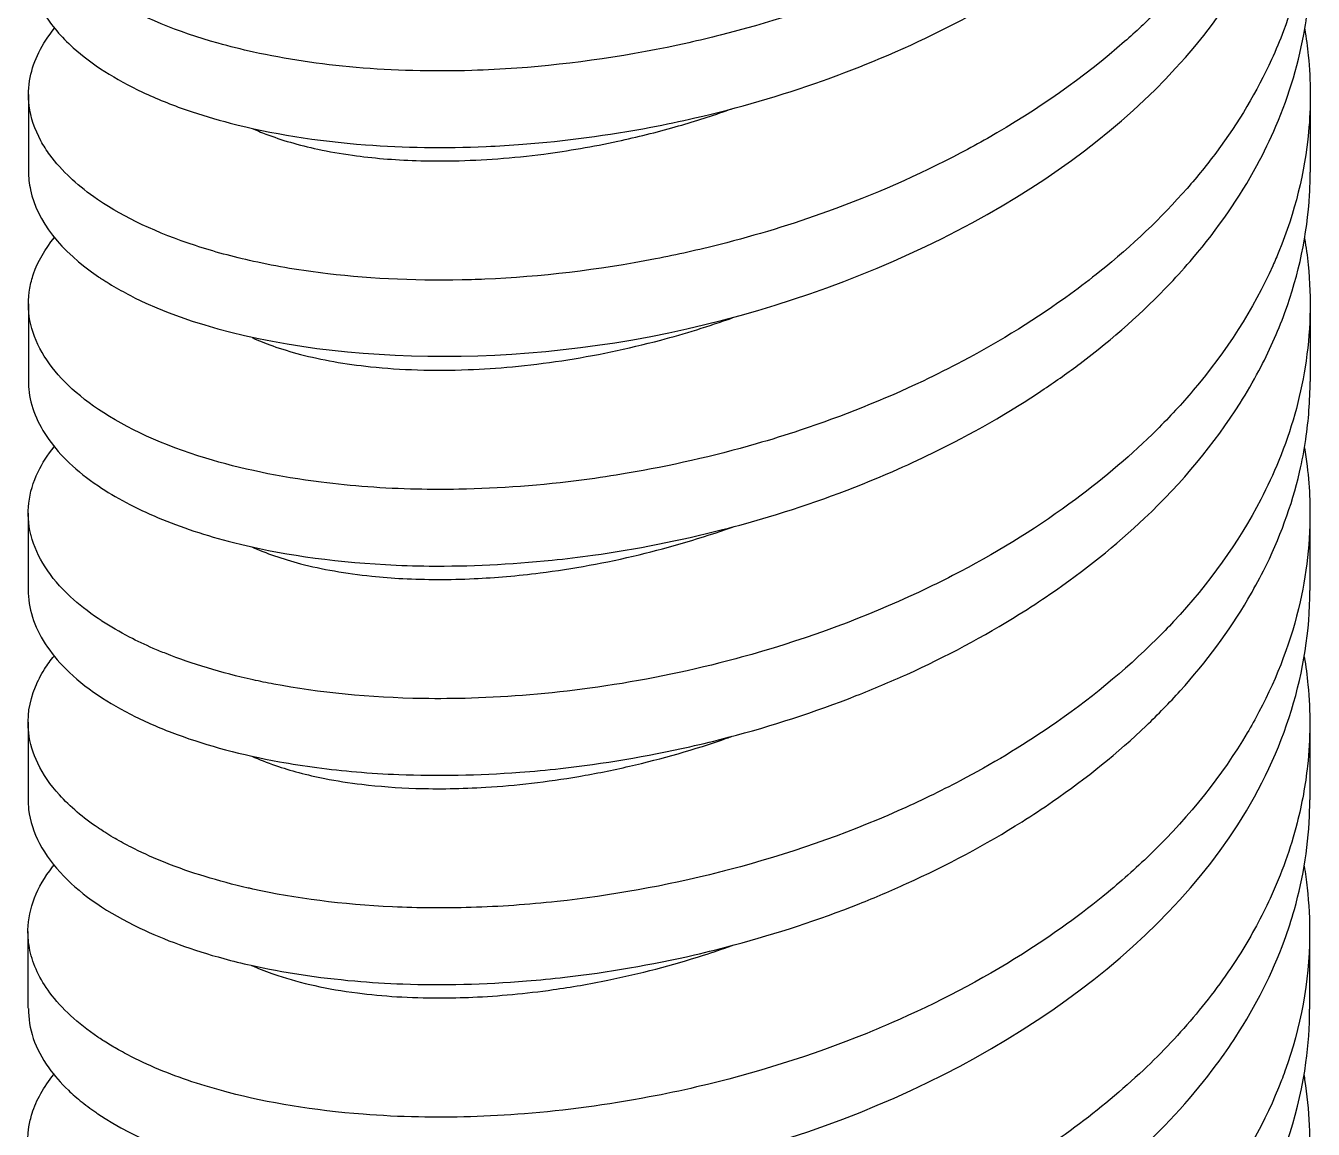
# Model space of a CAD drawing. Header units: millimetres. Extents: x 129 to 6329, y 33 to 3553.
# Drawn here: x 3519.36 to 3539.45, y 2632.39 to 2649.6 of the extents above; entities that cross this region are included whole.
import ezdxf

# ---------------------------------------------------------------- set-up
doc = ezdxf.new("R2010")
doc.units = ezdxf.units.MM
doc.layers.add('vistasIsometricas', color=255, linetype='Continuous')

msp = doc.modelspace()

# ---------------------------------------------------------------- linework, layer by layer
at = {"layer": 'vistasIsometricas', "extrusion": (1e-16, 0.816497, 0.57735)}
for p, q in [((3521.908, 2649.474), (3521.908, 2649.474)), ((3519.408, 2648.531), (3519.407, 2647.336)), ((3539.408, 2648.517), (3539.407, 2647.322)), ((3519.405, 2645.267), (3519.405, 2644.072)), ((3539.405, 2645.252), (3539.405, 2644.057)), ((3519.403, 2642.002), (3519.402, 2640.807)), ((3539.403, 2641.988), (3539.402, 2640.793)), ((3521.901, 2639.68), (3521.901, 2639.68)), ((3519.401, 2638.738), (3519.4, 2637.543)), ((3539.401, 2638.723), (3539.4, 2637.528)), ((3521.899, 2636.416), (3521.899, 2636.416)), ((3519.398, 2635.473), (3519.397, 2634.278)), ((3539.398, 2635.458), (3539.397, 2634.263)), ((3521.897, 2633.151), (3521.897, 2633.151))]:
    msp.add_line(p, q, dxfattribs=at)
at = {"layer": 'vistasIsometricas'}
for points, knots in [([(3539.329, 2659.345), (3539.351, 2659.214), (3539.369, 2659.082), (3539.382, 2658.95), (3539.383, 2658.944), (3539.383, 2658.939), (3539.384, 2658.933), (3539.454, 2658.232), (3539.404, 2657.526), (3539.236, 2656.833), (3539.158, 2656.511), (3539.054, 2656.192), (3538.926, 2655.878), (3538.776, 2655.51), (3538.592, 2655.148), (3538.376, 2654.795), (3538.011, 2654.198), (3537.554, 2653.628), (3537.02, 2653.095), (3536.969, 2653.045), (3536.917, 2652.994), (3536.865, 2652.944), (3536.264, 2652.369), (3535.571, 2651.841), (3534.813, 2651.373), (3534.535, 2651.202), (3534.249, 2651.039), (3533.956, 2650.884), (3533.446, 2650.616), (3532.915, 2650.372), (3532.368, 2650.156), (3531.664, 2649.877), (3530.935, 2649.644), (3530.2, 2649.457), (3530.037, 2649.416), (3529.873, 2649.377), (3529.709, 2649.34), (3528.808, 2649.138), (3527.903, 2649.006), (3527.028, 2648.943), (3526.791, 2648.926), (3526.557, 2648.914), (3526.325, 2648.907), (3525.7, 2648.888), (3525.094, 2648.905), (3524.521, 2648.954), (3523.952, 2649.003), (3523.415, 2649.085), (3522.919, 2649.194), (3522.73, 2649.236), (3522.546, 2649.282), (3522.368, 2649.331), (3521.729, 2649.511), (3521.175, 2649.741), (3520.728, 2650.006), (3520.649, 2650.053), (3520.574, 2650.1), (3520.502, 2650.149)], [0.3123322, 0.3123322, 0.3123322, 0.3123322, 0.31251815, 0.31251815, 0.31251815, 0.31252594, 0.31252594, 0.31252594, 0.31351303, 0.31351303, 0.31351303, 0.31397103, 0.31397103, 0.31397103, 0.31450792, 0.31450792, 0.31450792, 0.31541612, 0.31541612, 0.31541612, 0.31550279, 0.31550279, 0.31550279, 0.31649766, 0.31649766, 0.31649766, 0.31686121, 0.31686121, 0.31686121, 0.31749256, 0.31749256, 0.31749256, 0.31830629, 0.31830629, 0.31830629, 0.31848742, 0.31848742, 0.31848742, 0.31948229, 0.31948229, 0.31948229, 0.31975138, 0.31975138, 0.31975138, 0.32047718, 0.32047718, 0.32047718, 0.32119647, 0.32119647, 0.32119647, 0.32147205, 0.32147205, 0.32147205, 0.32246692, 0.32246692, 0.32246692, 0.32264156, 0.32264156, 0.32264156, 0.32264156]), ([(3519.409, 2650.601), (3519.409, 2650.463), (3519.43, 2650.324), (3519.512, 2650.055), (3519.572, 2649.924), (3519.763, 2649.612), (3519.915, 2649.433), (3520.248, 2649.133), (3520.414, 2649.008), (3520.778, 2648.776), (3520.974, 2648.669), (3521.402, 2648.468), (3521.634, 2648.374), (3522.095, 2648.214), (3522.32, 2648.147), (3523.191, 2647.921), (3523.9, 2647.806), (3525.266, 2647.702), (3525.896, 2647.692), (3526.738, 2647.729), (3526.93, 2647.741), (3527.778, 2647.806), (3528.447, 2647.895), (3529.348, 2648.066), (3529.577, 2648.114), (3530.478, 2648.322), (3531.146, 2648.515), (3532.022, 2648.827), (3532.243, 2648.911), (3533.102, 2649.257), (3533.721, 2649.551), (3534.507, 2649.993), (3534.702, 2650.109), (3535.456, 2650.582), (3535.98, 2650.966), (3536.621, 2651.521), (3536.778, 2651.665), (3537.374, 2652.244), (3537.765, 2652.701), (3538.212, 2653.34), (3538.318, 2653.505), (3538.71, 2654.16), (3538.941, 2654.665), (3539.163, 2655.358), (3539.212, 2655.536), (3539.36, 2656.179), (3539.414, 2656.647), (3539.414, 2657.116)], [1.378572, 1.378572, 1.378572, 1.378572, 1.43653, 1.43653, 1.492405, 1.492405, 1.572236, 1.572236, 1.633185, 1.633185, 1.691297, 1.691297, 1.749619, 1.749619, 1.799788, 1.799788, 1.934562, 1.934562, 2.039892, 2.039892, 2.070584, 2.070584, 2.174691, 2.174691, 2.210137, 2.210137, 2.314223, 2.314223, 2.349761, 2.349761, 2.453875, 2.453875, 2.489293, 2.489293, 2.59337, 2.59337, 2.628946, 2.628946, 2.733072, 2.733072, 2.768441, 2.768441, 2.872502, 2.872502, 2.908143, 2.908143, 3.000672, 3.000672, 3.000672, 3.000672]), ([(3539.326, 2656.08), (3539.349, 2655.943), (3539.368, 2655.806), (3539.381, 2655.668), (3539.394, 2655.54), (3539.403, 2655.411), (3539.408, 2655.282), (3539.435, 2654.574), (3539.339, 2653.865), (3539.124, 2653.172), (3539.066, 2652.984), (3538.999, 2652.798), (3538.923, 2652.613), (3538.72, 2652.116), (3538.456, 2651.629), (3538.134, 2651.161), (3537.815, 2650.698), (3537.44, 2650.252), (3537.017, 2649.831), (3536.855, 2649.669), (3536.686, 2649.511), (3536.51, 2649.357), (3535.876, 2648.8), (3535.154, 2648.294), (3534.371, 2647.848), (3534.234, 2647.77), (3534.094, 2647.694), (3533.953, 2647.62), (3533.291, 2647.271), (3532.592, 2646.964), (3531.872, 2646.705), (3531.323, 2646.507), (3530.762, 2646.336), (3530.198, 2646.193), (3529.864, 2646.108), (3529.528, 2646.033), (3529.193, 2645.968), (3528.292, 2645.792), (3527.394, 2645.687), (3526.53, 2645.65), (3526.461, 2645.647), (3526.392, 2645.645), (3526.322, 2645.643), (3525.534, 2645.619), (3524.778, 2645.652), (3524.077, 2645.735), (3523.67, 2645.783), (3523.283, 2645.849), (3522.917, 2645.929), (3522.597, 2646), (3522.294, 2646.082), (3522.011, 2646.175), (3521.413, 2646.37), (3520.904, 2646.612), (3520.5, 2646.884)], [0.31811247, 0.31811247, 0.31811247, 0.31811247, 0.31830631, 0.31830631, 0.31830631, 0.31848738, 0.31848738, 0.31848738, 0.31948226, 0.31948226, 0.31948226, 0.3197514, 0.3197514, 0.3197514, 0.32047715, 0.32047715, 0.32047715, 0.32119649, 0.32119649, 0.32119649, 0.32147204, 0.32147204, 0.32147204, 0.32246691, 0.32246691, 0.32246691, 0.32264157, 0.32264157, 0.32264157, 0.3234618, 0.3234618, 0.3234618, 0.32408666, 0.32408666, 0.32408666, 0.32445669, 0.32445669, 0.32445669, 0.32545157, 0.32545157, 0.32545157, 0.32553175, 0.32553175, 0.32553175, 0.32644645, 0.32644645, 0.32644645, 0.32697684, 0.32697684, 0.32697684, 0.32744135, 0.32744135, 0.32744135, 0.32842193, 0.32842193, 0.32842193, 0.32842193]), ([(3520.499, 2645.689), (3520.502, 2645.687), (3520.51, 2645.682), (3520.515, 2645.678), (3520.521, 2645.675), (3520.526, 2645.671), (3520.532, 2645.668), (3520.543, 2645.66), (3520.554, 2645.653), (3520.565, 2645.646), (3520.587, 2645.631), (3520.61, 2645.617), (3520.633, 2645.603), (3520.678, 2645.574), (3520.725, 2645.546), (3520.773, 2645.518), (3520.869, 2645.463), (3520.97, 2645.409), (3521.074, 2645.357), (3522.797, 2644.504), (3525.684, 2644.204), (3528.557, 2644.66), (3531.568, 2645.138), (3534.502, 2646.42), (3536.463, 2648.122), (3538.414, 2649.814), (3539.399, 2651.885), (3539.41, 2653.851)], [0.669462344, 0.669462344, 0.669462344, 0.669462344, 0.669469802, 0.669469802, 0.669469802, 0.66947726, 0.66947726, 0.66947726, 0.669492175, 0.669492175, 0.669492175, 0.669522007, 0.669522007, 0.669522007, 0.669581669, 0.669581669, 0.669581669, 0.669700994, 0.669700994, 0.669700994, 0.671664729, 0.671664729, 0.671664729, 0.673722158, 0.673722158, 0.673722158, 0.675767853, 0.675767853, 0.675767853, 0.675767853]), ([(3539.324, 2652.816), (3539.386, 2652.449), (3539.414, 2652.079), (3539.407, 2651.506), (3539.395, 2651.303), (3539.313, 2650.568), (3539.185, 2650.041), (3538.933, 2649.374), (3538.871, 2649.225), (3538.577, 2648.581), (3538.289, 2648.099), (3537.801, 2647.442), (3537.648, 2647.253), (3537.084, 2646.609), (3536.628, 2646.175), (3535.976, 2645.651), (3535.825, 2645.536), (3535.145, 2645.039), (3534.579, 2644.688), (3533.779, 2644.264), (3533.574, 2644.161), (3532.748, 2643.769), (3532.106, 2643.513), (3531.221, 2643.219), (3530.991, 2643.147), (3530.093, 2642.889), (3529.418, 2642.736), (3528.522, 2642.584), (3528.298, 2642.55), (3527.41, 2642.433), (3526.755, 2642.385), (3525.899, 2642.369), (3525.68, 2642.369), (3524.946, 2642.386), (3524.448, 2642.423), (3523.318, 2642.566), (3522.714, 2642.693), (3521.503, 2643.062), (3520.939, 2643.322), (3520.497, 2643.62)], [1.797574, 1.797574, 1.797574, 1.797574, 1.870478, 1.870478, 1.910521, 1.910521, 2.015686, 2.015686, 2.046087, 2.046087, 2.148544, 2.148544, 2.191093, 2.191093, 2.296423, 2.296423, 2.327182, 2.327182, 2.431374, 2.431374, 2.466459, 2.466459, 2.57043, 2.57043, 2.606449, 2.606449, 2.710708, 2.710708, 2.745508, 2.745508, 2.849386, 2.849386, 2.885792, 2.885792, 2.973006, 2.973006, 3.093985, 3.093985, 3.244251, 3.244251, 3.244251, 3.244251]), ([(3520.497, 2642.425), (3520.764, 2642.244), (3521.077, 2642.078), (3521.784, 2641.781), (3522.176, 2641.651), (3523.312, 2641.364), (3524.112, 2641.245), (3525.201, 2641.186), (3525.429, 2641.178), (3526.28, 2641.17), (3526.922, 2641.2), (3527.79, 2641.29), (3528.002, 2641.315), (3528.887, 2641.439), (3529.564, 2641.572), (3530.478, 2641.806), (3530.718, 2641.872), (3531.617, 2642.143), (3532.267, 2642.379), (3533.102, 2642.743), (3533.306, 2642.837), (3534.122, 2643.235), (3534.708, 2643.57), (3535.447, 2644.067), (3535.634, 2644.199), (3536.33, 2644.723), (3536.801, 2645.14), (3537.343, 2645.712), (3537.461, 2645.844), (3537.968, 2646.44), (3538.303, 2646.924), (3538.684, 2647.627), (3538.783, 2647.83), (3539.085, 2648.536), (3539.237, 2649.047), (3539.349, 2649.718), (3539.369, 2649.873), (3539.401, 2650.215), (3539.409, 2650.401), (3539.409, 2650.586)], [0.000007, 0.000007, 0.000007, 0.000007, 0.091027, 0.091027, 0.181368, 0.181368, 0.330843, 0.330843, 0.369439, 0.369439, 0.472796, 0.472796, 0.506028, 0.506028, 0.610644, 0.610644, 0.647954, 0.647954, 0.751615, 0.751615, 0.785759, 0.785759, 0.890168, 0.890168, 0.926714, 0.926714, 1.030557, 1.030557, 1.061053, 1.061053, 1.166379, 1.166379, 1.208579, 1.208579, 1.311111, 1.311111, 1.341777, 1.341777, 1.378452, 1.378452, 1.378452, 1.378452]), ([(3520.5, 2646.884), (3520.495, 2646.888), (3520.489, 2646.892), (3520.482, 2646.896), (3520.33, 2647), (3520.209, 2647.096), (3520.094, 2647.201), (3520.084, 2647.21), (3520.075, 2647.218), (3520.066, 2647.227), (3519.939, 2647.345), (3519.83, 2647.467), (3519.74, 2647.591), (3519.688, 2647.662), (3519.642, 2647.734), (3519.602, 2647.807), (3519.503, 2647.988), (3519.443, 2648.172), (3519.419, 2648.356), (3519.4, 2648.504), (3519.405, 2648.653), (3519.434, 2648.8), (3519.486, 2649.063), (3519.615, 2649.321), (3519.814, 2649.566)], [0.32842193, 0.32842193, 0.32842193, 0.32842193, 0.328433847, 0.328433847, 0.328433847, 0.328717313, 0.328717313, 0.328717313, 0.32874074, 0.32874074, 0.32874074, 0.32905955, 0.32905955, 0.32905955, 0.32924247, 0.32924247, 0.32924247, 0.329697169, 0.329697169, 0.329697169, 0.330062668, 0.330062668, 0.330062668, 0.330717302, 0.330717302, 0.330717302, 0.330717302]), ([(3539.321, 2649.551), (3539.344, 2649.414), (3539.363, 2649.277), (3539.377, 2649.139), (3539.416, 2648.742), (3539.418, 2648.344), (3539.381, 2647.947), (3539.322, 2647.317), (3539.167, 2646.692), (3538.919, 2646.084), (3538.888, 2646.01), (3538.857, 2645.935), (3538.823, 2645.861), (3538.52, 2645.184), (3538.101, 2644.53), (3537.582, 2643.917), (3537.404, 2643.707), (3537.214, 2643.502), (3537.013, 2643.301), (3536.628, 2642.919), (3536.204, 2642.555), (3535.746, 2642.216), (3535.192, 2641.804), (3534.588, 2641.427), (3533.949, 2641.09), (3533.785, 2641.004), (3533.618, 2640.92), (3533.45, 2640.839), (3532.626, 2640.441), (3531.752, 2640.109), (3530.86, 2639.846), (3530.639, 2639.781), (3530.416, 2639.72), (3530.193, 2639.663), (3529.518, 2639.492), (3528.837, 2639.361), (3528.165, 2639.269), (3527.538, 2639.183), (3526.919, 2639.132), (3526.318, 2639.114), (3526.061, 2639.106), (3525.808, 2639.104), (3525.559, 2639.108), (3524.727, 2639.121), (3523.942, 2639.2), (3523.233, 2639.334), (3523.124, 2639.355), (3523.017, 2639.377), (3522.912, 2639.4), (3522.414, 2639.51), (3521.958, 2639.648), (3521.553, 2639.809), (3521.486, 2639.836), (3521.42, 2639.863), (3521.355, 2639.891), (3521.225, 2639.947), (3521.101, 2640.006), (3520.983, 2640.067), (3520.83, 2640.147), (3520.686, 2640.23), (3520.554, 2640.316), (3520.534, 2640.329), (3520.513, 2640.343), (3520.495, 2640.355)], [0.32967306, 0.32967306, 0.32967306, 0.32967306, 0.32986701, 0.32986701, 0.32986701, 0.33042594, 0.33042594, 0.33042594, 0.3313121, 0.3313121, 0.3313121, 0.33142082, 0.33142082, 0.33142082, 0.33241569, 0.33241569, 0.33241569, 0.33275719, 0.33275719, 0.33275719, 0.33341059, 0.33341059, 0.33341059, 0.33420228, 0.33420228, 0.33420228, 0.33440547, 0.33440547, 0.33440547, 0.33540035, 0.33540035, 0.33540035, 0.33564737, 0.33564737, 0.33564737, 0.33639525, 0.33639525, 0.33639525, 0.33709246, 0.33709246, 0.33709246, 0.33739014, 0.33739014, 0.33739014, 0.33838502, 0.33838502, 0.33838502, 0.33853755, 0.33853755, 0.33853755, 0.3392601, 0.3392601, 0.3392601, 0.33937991, 0.33937991, 0.33937991, 0.33962137, 0.33962137, 0.33962137, 0.33993575, 0.33993575, 0.33993575, 0.33998264, 0.33998264, 0.33998264, 0.33998264]), ([(3522.897, 2648.004), (3522.965, 2647.973), (3523.037, 2647.943), (3523.35, 2647.823), (3523.622, 2647.743), (3524.094, 2647.642), (3524.275, 2647.61), (3524.775, 2647.541), (3525.107, 2647.513), (3525.648, 2647.495), (3525.844, 2647.494), (3526.493, 2647.507), (3526.962, 2647.541), (3527.826, 2647.653), (3528.213, 2647.72), (3528.901, 2647.868), (3529.201, 2647.943), (3529.766, 2648.103), (3530.032, 2648.186), (3530.329, 2648.29), (3530.363, 2648.302), (3530.396, 2648.313)], [-1.2260714, -1.2260714, -1.2260714, -1.2260714, -1.2043156, -1.2043156, -1.1345646, -1.1345646, -1.094567, -1.094567, -1.0293222, -1.0293222, -0.9937264, -0.9937264, -0.9143315, -0.9143315, -0.8520463, -0.8520463, -0.8046444, -0.8046444, -0.7625044, -0.7625044, -0.7571784, -0.7571784, -0.7571784, -0.7571784]), ([(3519.407, 2647.336), (3519.407, 2647.239), (3519.417, 2647.141), (3519.438, 2647.044), (3519.541, 2646.562), (3519.904, 2646.092), (3520.499, 2645.689)], [0.66772555, 0.66772555, 0.66772555, 0.66772555, 0.668017259, 0.668017259, 0.668017259, 0.669462344, 0.669462344, 0.669462344, 0.669462344]), ([(3520.494, 2639.16), (3520.669, 2639.042), (3520.863, 2638.93), (3521.278, 2638.725), (3521.496, 2638.632), (3522.202, 2638.372), (3522.736, 2638.229), (3523.703, 2638.054), (3524.105, 2638), (3524.74, 2637.946), (3524.96, 2637.932), (3525.79, 2637.899), (3526.422, 2637.91), (3527.283, 2637.974), (3527.495, 2637.994), (3528.374, 2638.091), (3529.05, 2638.204), (3529.926, 2638.402), (3530.126, 2638.451), (3531.004, 2638.68), (3531.673, 2638.897), (3532.59, 2639.258), (3532.852, 2639.368), (3533.725, 2639.764), (3534.313, 2640.077), (3535.03, 2640.525), (3535.189, 2640.629), (3535.882, 2641.103), (3536.377, 2641.5), (3537.412, 2642.482), (3537.913, 2643.082), (3538.417, 2643.883), (3538.515, 2644.052), (3538.763, 2644.519), (3538.898, 2644.822), (3539.231, 2645.732), (3539.361, 2646.348), (3539.403, 2647.087), (3539.407, 2647.204), (3539.407, 2647.322)], [0.000024, 0.000024, 0.000024, 0.000024, 0.05957, 0.05957, 0.115862, 0.115862, 0.229978, 0.229978, 0.304358, 0.304358, 0.34259, 0.34259, 0.446033, 0.446033, 0.479523, 0.479523, 0.584081, 0.584081, 0.615177, 0.615177, 0.720495, 0.720495, 0.763499, 0.763499, 0.865855, 0.865855, 0.895905, 0.895905, 0.999003, 0.999003, 1.134849, 1.134849, 1.17056, 1.17056, 1.232819, 1.232819, 1.355277, 1.355277, 1.378428, 1.378428, 1.378428, 1.378428]), ([(3520.497, 2643.62), (3520.096, 2643.891), (3519.8, 2644.192), (3519.431, 2644.835), (3519.367, 2645.174), (3519.441, 2645.584), (3519.46, 2645.659), (3519.553, 2645.927), (3519.662, 2646.117), (3519.812, 2646.301)], [0.0000089, 0.0000089, 0.0000089, 0.0000089, 0.1368464, 0.1368464, 0.2778814, 0.2778814, 0.3091887, 0.3091887, 0.3914472, 0.3914472, 0.3914472, 0.3914472]), ([(3539.319, 2646.287), (3539.342, 2646.15), (3539.361, 2646.012), (3539.374, 2645.874), (3539.428, 2645.343), (3539.412, 2644.809), (3539.328, 2644.28), (3539.249, 2643.787), (3539.111, 2643.298), (3538.916, 2642.82), (3538.833, 2642.615), (3538.739, 2642.413), (3538.636, 2642.213), (3538.289, 2641.545), (3537.829, 2640.905), (3537.273, 2640.308), (3537.188, 2640.217), (3537.1, 2640.126), (3537.01, 2640.037), (3536.515, 2639.543), (3535.953, 2639.082), (3535.339, 2638.662), (3534.899, 2638.362), (3534.433, 2638.082), (3533.946, 2637.826), (3533.63, 2637.659), (3533.305, 2637.502), (3532.973, 2637.355), (3532.131, 2636.982), (3531.245, 2636.676), (3530.348, 2636.439), (3530.296, 2636.426), (3530.243, 2636.412), (3530.191, 2636.399), (3529.345, 2636.184), (3528.49, 2636.032), (3527.655, 2635.942), (3527.201, 2635.893), (3526.753, 2635.862), (3526.315, 2635.849), (3525.896, 2635.836), (3525.486, 2635.839), (3525.088, 2635.858), (3524.305, 2635.894), (3523.57, 2635.99), (3522.91, 2636.135), (3522.885, 2636.141), (3522.86, 2636.147), (3522.835, 2636.152), (3522.366, 2636.259), (3521.936, 2636.391), (3521.551, 2636.544), (3521.377, 2636.613), (3521.213, 2636.686), (3521.059, 2636.763), (3521.033, 2636.776), (3521.007, 2636.789), (3520.981, 2636.802), (3520.893, 2636.848), (3520.808, 2636.895), (3520.726, 2636.943), (3520.683, 2636.969), (3520.64, 2636.995), (3520.598, 2637.022), (3520.569, 2637.04), (3520.541, 2637.058), (3520.513, 2637.077), (3520.506, 2637.082), (3520.497, 2637.088), (3520.493, 2637.091)], [0.33545329, 0.33545329, 0.33545329, 0.33545329, 0.33564734, 0.33564734, 0.33564734, 0.3363952, 0.3363952, 0.3363952, 0.33709242, 0.33709242, 0.33709242, 0.33739008, 0.33739008, 0.33739008, 0.33838495, 0.33838495, 0.33838495, 0.33853751, 0.33853751, 0.33853751, 0.33937984, 0.33937984, 0.33937984, 0.3399826, 0.3399826, 0.3399826, 0.34037473, 0.34037473, 0.34037473, 0.3413696, 0.3413696, 0.3413696, 0.34142768, 0.34142768, 0.34142768, 0.34236448, 0.34236448, 0.34236448, 0.34287277, 0.34287277, 0.34287277, 0.34335938, 0.34335938, 0.34335938, 0.34431786, 0.34431786, 0.34431786, 0.34435426, 0.34435426, 0.34435426, 0.3450404, 0.3450404, 0.3450404, 0.34534914, 0.34534914, 0.34534914, 0.34540167, 0.34540167, 0.34540167, 0.34558231, 0.34558231, 0.34558231, 0.34567985, 0.34567985, 0.34567985, 0.34574665, 0.34574665, 0.34574665, 0.34576294, 0.34576294, 0.34576294, 0.34576294]), ([(3522.895, 2644.739), (3522.995, 2644.693), (3523.103, 2644.65), (3523.353, 2644.562), (3523.498, 2644.518), (3523.979, 2644.393), (3524.346, 2644.327), (3525.214, 2644.236), (3525.725, 2644.219), (3526.493, 2644.248), (3526.724, 2644.263), (3527.211, 2644.309), (3527.469, 2644.34), (3528.235, 2644.456), (3528.752, 2644.563), (3529.647, 2644.801), (3530.021, 2644.916), (3530.393, 2645.048)], [-27.9937763, -27.9937763, -27.9937763, -27.9937763, -27.9615909, -27.9615909, -27.9236862, -27.9236862, -27.8427471, -27.8427471, -27.7481361, -27.7481361, -27.7088114, -27.7088114, -27.6664478, -27.6664478, -27.5841942, -27.5841942, -27.5247978, -27.5247978, -27.5247978, -27.5247978]), ([(3519.4, 2637.543), (3519.4, 2637.488), (3519.403, 2637.433), (3519.453, 2637.019), (3519.637, 2636.664), (3520.248, 2636.038), (3520.646, 2635.764), (3521.526, 2635.344), (3521.966, 2635.183), (3522.593, 2635.014), (3522.734, 2634.979), (3523.38, 2634.835), (3523.923, 2634.752), (3524.743, 2634.681), (3524.994, 2634.665), (3525.869, 2634.634), (3526.515, 2634.649), (3527.377, 2634.718), (3527.576, 2634.738), (3528.446, 2634.838), (3529.124, 2634.954), (3530.008, 2635.157), (3530.214, 2635.209), (3531.081, 2635.441), (3531.734, 2635.655), (3532.619, 2636.006), (3532.865, 2636.111), (3533.739, 2636.507), (3534.343, 2636.83), (3535.073, 2637.289), (3535.232, 2637.394), (3535.918, 2637.868), (3536.407, 2638.263), (3537.034, 2638.862), (3537.21, 2639.043), (3537.788, 2639.683), (3538.143, 2640.161), (3538.521, 2640.804), (3538.602, 2640.952), (3538.93, 2641.603), (3539.119, 2642.118), (3539.28, 2642.811), (3539.312, 2642.981), (3539.382, 2643.452), (3539.404, 2643.755), (3539.405, 2644.057)], [1.378177, 1.378177, 1.378177, 1.378177, 1.401146, 1.401146, 1.551752, 1.551752, 1.687975, 1.687975, 1.793241, 1.793241, 1.822864, 1.822864, 1.925111, 1.925111, 1.968628, 1.968628, 2.073923, 2.073923, 2.1054, 2.1054, 2.210286, 2.210286, 2.24226, 2.24226, 2.345204, 2.345204, 2.385589, 2.385589, 2.490799, 2.490799, 2.520895, 2.520895, 2.623269, 2.623269, 2.666205, 2.666205, 2.771528, 2.771528, 2.802579, 2.802579, 2.907094, 2.907094, 2.940787, 2.940787, 3.000432, 3.000432, 3.000432, 3.000432]), ([(3519.405, 2644.072), (3519.404, 2644.026), (3519.407, 2643.981), (3519.438, 2643.668), (3519.543, 2643.402), (3519.814, 2643.023), (3519.921, 2642.901), (3520.176, 2642.659), (3520.327, 2642.539), (3520.497, 2642.425)], [6.244123, 6.244123, 6.244123, 6.244123, 6.2631064, 6.2631064, 6.375284, 6.375284, 6.4300837, 6.4300837, 6.4877859, 6.4877859, 6.4877859, 6.4877859]), ([(3520.495, 2640.355), (3520.334, 2640.464), (3520.189, 2640.578), (3520.062, 2640.696), (3519.741, 2640.995), (3519.533, 2641.319), (3519.448, 2641.651), (3519.446, 2641.657), (3519.445, 2641.663), (3519.443, 2641.669), (3519.364, 2641.994), (3519.402, 2642.325), (3519.557, 2642.645), (3519.621, 2642.778), (3519.705, 2642.909), (3519.809, 2643.037)], [0.339982643, 0.339982643, 0.339982643, 0.339982643, 0.340399303, 0.340399303, 0.340399303, 0.341452075, 0.341452075, 0.341452075, 0.341470948, 0.341470948, 0.341470948, 0.342498824, 0.342498824, 0.342498824, 0.342924596, 0.342924596, 0.342924596, 0.342924596]), ([(3539.317, 2643.022), (3539.333, 2642.926), (3539.347, 2642.83), (3539.358, 2642.734), (3539.379, 2642.558), (3539.393, 2642.383), (3539.399, 2642.209), (3539.418, 2641.672), (3539.366, 2641.138), (3539.249, 2640.616), (3539.116, 2640.026), (3538.898, 2639.45), (3538.607, 2638.899), (3538.549, 2638.789), (3538.488, 2638.679), (3538.424, 2638.571), (3538.03, 2637.907), (3537.528, 2637.282), (3536.943, 2636.708), (3536.724, 2636.494), (3536.493, 2636.286), (3536.252, 2636.087), (3535.834, 2635.741), (3535.386, 2635.418), (3534.915, 2635.122), (3534.271, 2634.715), (3533.583, 2634.357), (3532.874, 2634.048), (3532.745, 2633.992), (3532.616, 2633.938), (3532.486, 2633.885), (3531.618, 2633.533), (3530.722, 2633.255), (3529.833, 2633.048), (3529.586, 2632.99), (3529.339, 2632.938), (3529.093, 2632.892), (3528.432, 2632.767), (3527.78, 2632.68), (3527.149, 2632.63), (3526.577, 2632.585), (3526.022, 2632.569), (3525.492, 2632.58), (3525.196, 2632.586), (3524.908, 2632.6), (3524.628, 2632.622), (3523.854, 2632.682), (3523.148, 2632.8), (3522.527, 2632.962), (3522.503, 2632.969), (3522.478, 2632.975), (3522.454, 2632.982), (3522.06, 2633.088), (3521.702, 2633.211), (3521.381, 2633.348), (3521.211, 2633.421), (3521.052, 2633.498), (3520.903, 2633.578), (3520.863, 2633.599), (3520.823, 2633.621), (3520.784, 2633.643), (3520.752, 2633.662), (3520.72, 2633.681), (3520.689, 2633.7), (3520.654, 2633.72), (3520.62, 2633.741), (3520.587, 2633.762), (3520.559, 2633.78), (3520.532, 2633.798), (3520.505, 2633.816), (3520.5, 2633.819), (3520.497, 2633.822), (3520.49, 2633.826)], [0.33985636, 0.33985636, 0.33985636, 0.33985636, 0.33999187, 0.33999187, 0.33999187, 0.34023877, 0.34023877, 0.34023877, 0.34099737, 0.34099737, 0.34099737, 0.3418537, 0.3418537, 0.3418537, 0.34202461, 0.34202461, 0.34202461, 0.34307509, 0.34307509, 0.34307509, 0.34346862, 0.34346862, 0.34346862, 0.34415047, 0.34415047, 0.34415047, 0.34508355, 0.34508355, 0.34508355, 0.34525256, 0.34525256, 0.34525256, 0.3463835, 0.3463835, 0.3463835, 0.34669848, 0.34669848, 0.34669848, 0.34754568, 0.34754568, 0.34754568, 0.34831341, 0.34831341, 0.34831341, 0.34874183, 0.34874183, 0.34874183, 0.34992834, 0.34992834, 0.34992834, 0.3499751, 0.3499751, 0.3499751, 0.3507358, 0.3507358, 0.3507358, 0.35113954, 0.35113954, 0.35113954, 0.3512492, 0.3512492, 0.3512492, 0.3513414, 0.3513414, 0.3513414, 0.35144233, 0.35144233, 0.35144233, 0.35152785, 0.35152785, 0.35152785, 0.35154327, 0.35154327, 0.35154327, 0.35154327]), ([(3522.892, 2641.474), (3523.113, 2641.375), (3523.367, 2641.286), (3523.985, 2641.126), (3524.357, 2641.06), (3524.921, 2641.002), (3525.083, 2640.989), (3525.603, 2640.962), (3525.974, 2640.961), (3526.694, 2640.995), (3527.038, 2641.024), (3527.895, 2641.132), (3528.414, 2641.226), (3529.423, 2641.469), (3529.91, 2641.613), (3530.391, 2641.784)], [-2.4710904, -2.4710904, -2.4710904, -2.4710904, -2.4005737, -2.4005737, -2.318686, -2.318686, -2.2869071, -2.2869071, -2.2199247, -2.2199247, -2.1621509, -2.1621509, -2.0789459, -2.0789459, -2.002058, -2.002058, -2.002058, -2.002058]), ([(3519.402, 2640.807), (3519.402, 2640.521), (3519.492, 2640.235), (3519.756, 2639.827), (3519.863, 2639.697), (3520.133, 2639.427), (3520.302, 2639.29), (3520.494, 2639.16)], [3.0005692, 3.0005692, 3.0005692, 3.0005692, 3.1204159, 3.1204159, 3.1786902, 3.1786902, 3.2442813, 3.2442813, 3.2442813, 3.2442813]), ([(3520.49, 2632.631), (3521.084, 2632.229), (3521.911, 2631.895), (3522.907, 2631.676), (3525.182, 2631.174), (3528.358, 2631.31), (3531.294, 2632.258), (3534.245, 2633.209), (3536.892, 2634.974), (3538.277, 2637.139), (3539.012, 2638.288), (3539.399, 2639.54), (3539.402, 2640.793)], [0.646341004, 0.646341004, 0.646341004, 0.646341004, 0.647786087, 0.647786087, 0.647786087, 0.651087378, 0.651087378, 0.651087378, 0.65440419, 0.65440419, 0.65440419, 0.656164862, 0.656164862, 0.656164862, 0.656164862]), ([(3539.314, 2639.758), (3539.339, 2639.613), (3539.358, 2639.467), (3539.413, 2638.901), (3539.41, 2638.48), (3539.332, 2637.761), (3539.278, 2637.464), (3539.1, 2636.769), (3538.96, 2636.376), (3538.648, 2635.702), (3538.495, 2635.419), (3538.117, 2634.815), (3537.885, 2634.496), (3537.376, 2633.884), (3537.101, 2633.592), (3536.472, 2632.999), (3536.115, 2632.701), (3535.335, 2632.122), (3534.911, 2631.845), (3534.295, 2631.488), (3534.123, 2631.392), (3533.35, 2630.984), (3532.723, 2630.704), (3531.849, 2630.376), (3531.619, 2630.295), (3530.725, 2630.001), (3530.052, 2629.823), (3529.157, 2629.638), (3528.937, 2629.597), (3528.05, 2629.448), (3527.388, 2629.374), (3526.509, 2629.325), (3526.278, 2629.317), (3525.413, 2629.304), (3524.8, 2629.332), (3524.039, 2629.414), (3523.86, 2629.437), (3523.137, 2629.545), (3522.628, 2629.658), (3521.994, 2629.851), (3521.827, 2629.908), (3521.238, 2630.13), (3520.862, 2630.317), (3520.451, 2630.585), (3520.362, 2630.648), (3520.005, 2630.925), (3519.793, 2631.153), (3519.587, 2631.483), (3519.538, 2631.579), (3519.402, 2631.923), (3519.373, 2632.175), (3519.425, 2632.497), (3519.442, 2632.567), (3519.53, 2632.844), (3519.643, 2633.047), (3519.802, 2633.243)], [1.79765, 1.79765, 1.79765, 1.79765, 1.826481, 1.826481, 1.909342, 1.909342, 1.968443, 1.968443, 2.048135, 2.048135, 2.107518, 2.107518, 2.177577, 2.177577, 2.24607, 2.24607, 2.322193, 2.322193, 2.402144, 2.402144, 2.432624, 2.432624, 2.536448, 2.536448, 2.573082, 2.573082, 2.677519, 2.677519, 2.711551, 2.711551, 2.815178, 2.815178, 2.852641, 2.852641, 2.957299, 2.957299, 2.990351, 2.990351, 3.09365, 3.09365, 3.132501, 3.132501, 3.23747, 3.23747, 3.269019, 3.269019, 3.371825, 3.371825, 3.412814, 3.412814, 3.518084, 3.518084, 3.54767, 3.54767, 3.63517, 3.63517, 3.63517, 3.63517]), ([(3520.493, 2637.091), (3520.26, 2637.248), (3520.056, 2637.42), (3519.889, 2637.605), (3519.748, 2637.761), (3519.634, 2637.926), (3519.552, 2638.098), (3519.478, 2638.253), (3519.429, 2638.412), (3519.41, 2638.576), (3519.383, 2638.81), (3519.415, 2639.051), (3519.515, 2639.292), (3519.552, 2639.383), (3519.6, 2639.474), (3519.657, 2639.565), (3519.701, 2639.634), (3519.751, 2639.703), (3519.807, 2639.772)], [0.345762946, 0.345762946, 0.345762946, 0.345762946, 0.346692883, 0.346692883, 0.346692883, 0.347480403, 0.347480403, 0.347480403, 0.348187065, 0.348187065, 0.348187065, 0.349197862, 0.349197862, 0.349197862, 0.349579214, 0.349579214, 0.349579214, 0.349871704, 0.349871704, 0.349871704, 0.349871704]), ([(3522.89, 2638.21), (3523.005, 2638.158), (3523.129, 2638.109), (3523.493, 2637.984), (3523.75, 2637.916), (3524.214, 2637.825), (3524.408, 2637.795), (3524.877, 2637.738), (3525.159, 2637.717), (3525.8, 2637.696), (3526.164, 2637.701), (3527.01, 2637.753), (3527.497, 2637.809), (3528.256, 2637.938), (3528.519, 2637.991), (3529.289, 2638.168), (3529.797, 2638.313), (3530.33, 2638.499), (3530.359, 2638.509), (3530.389, 2638.519)], [-3.0937618, -3.0937618, -3.0937618, -3.0937618, -3.0570568, -3.0570568, -2.9934117, -2.9934117, -2.9517107, -2.9517107, -2.8967933, -2.8967933, -2.8321843, -2.8321843, -2.7519016, -2.7519016, -2.7097934, -2.7097934, -2.6295283, -2.6295283, -2.6248326, -2.6248326, -2.6248326, -2.6248326]), ([(3519.395, 2631.013), (3519.395, 2630.827), (3519.433, 2630.64), (3519.544, 2630.371), (3519.588, 2630.286), (3519.789, 2629.961), (3520.004, 2629.731), (3520.372, 2629.445), (3520.469, 2629.377), (3520.888, 2629.108), (3521.261, 2628.924), (3521.842, 2628.707), (3522.003, 2628.653), (3522.638, 2628.46), (3523.153, 2628.346), (3523.886, 2628.238), (3524.065, 2628.216), (3524.821, 2628.136), (3525.426, 2628.109), (3526.292, 2628.122), (3526.531, 2628.131), (3527.427, 2628.183), (3528.098, 2628.259), (3528.979, 2628.41), (3529.183, 2628.449), (3530.051, 2628.628), (3530.714, 2628.804), (3531.625, 2629.102), (3531.882, 2629.193), (3532.79, 2629.538), (3533.424, 2629.824), (3534.196, 2630.238), (3534.364, 2630.332), (3535.095, 2630.761), (3535.628, 2631.126), (3536.325, 2631.687), (3536.525, 2631.859), (3537.18, 2632.465), (3537.592, 2632.92), (3538.051, 2633.54), (3538.151, 2633.684), (3538.562, 2634.317), (3538.816, 2634.821), (3539.062, 2635.496), (3539.114, 2635.655), (3539.304, 2636.328), (3539.384, 2636.849), (3539.399, 2637.424), (3539.4, 2637.476), (3539.4, 2637.528)], [3.000121, 3.000121, 3.000121, 3.000121, 3.078226, 3.078226, 3.114843, 3.114843, 3.219275, 3.219275, 3.253328, 3.253328, 3.356962, 3.356962, 3.394394, 3.394394, 3.499045, 3.499045, 3.532131, 3.532131, 3.635443, 3.635443, 3.674242, 3.674242, 3.7792, 3.7792, 3.810803, 3.810803, 3.913627, 3.913627, 3.954537, 3.954537, 4.059801, 4.059801, 4.089451, 4.089451, 4.191705, 4.191705, 4.235191, 4.235191, 4.340488, 4.340488, 4.371944, 4.371944, 4.476814, 4.476814, 4.50887, 4.50887, 4.611841, 4.611841, 4.622132, 4.622132, 4.622132, 4.622132]), ([(3520.49, 2633.826), (3520.174, 2634.04), (3519.922, 2634.274), (3519.741, 2634.518), (3519.582, 2634.732), (3519.478, 2634.955), (3519.43, 2635.18), (3519.407, 2635.287), (3519.396, 2635.394), (3519.399, 2635.501), (3519.406, 2635.835), (3519.535, 2636.167), (3519.783, 2636.481), (3519.79, 2636.49), (3519.797, 2636.498), (3519.805, 2636.507)], [0.351543269, 0.351543269, 0.351543269, 0.351543269, 0.352313276, 0.352313276, 0.352313276, 0.352988352, 0.352988352, 0.352988352, 0.353308151, 0.353308151, 0.353308151, 0.354303015, 0.354303015, 0.354303015, 0.354331465, 0.354331465, 0.354331465, 0.354331465]), ([(3539.312, 2636.493), (3539.331, 2636.381), (3539.346, 2636.269), (3539.359, 2636.157), (3539.387, 2635.905), (3539.4, 2635.652), (3539.398, 2635.398), (3539.39, 2634.692), (3539.261, 2633.985), (3539.013, 2633.295), (3538.995, 2633.247), (3538.978, 2633.199), (3538.959, 2633.152), (3538.714, 2632.516), (3538.368, 2631.896), (3537.929, 2631.308), (3537.691, 2630.988), (3537.426, 2630.678), (3537.136, 2630.378), (3536.855, 2630.088), (3536.551, 2629.807), (3536.226, 2629.539), (3535.599, 2629.023), (3534.895, 2628.552), (3534.135, 2628.137), (3534.099, 2628.117), (3534.063, 2628.098), (3534.026, 2628.078), (3533.229, 2627.651), (3532.374, 2627.286), (3531.49, 2626.989), (3531.128, 2626.867), (3530.76, 2626.757), (3530.39, 2626.659), (3529.864, 2626.519), (3529.332, 2626.402), (3528.802, 2626.311), (3528.012, 2626.174), (3527.226, 2626.091), (3526.467, 2626.061), (3526.363, 2626.057), (3526.26, 2626.053), (3526.157, 2626.051), (3525.307, 2626.033), (3524.493, 2626.081), (3523.748, 2626.189), (3523.482, 2626.227), (3523.224, 2626.273), (3522.977, 2626.326), (3522.534, 2626.42), (3522.122, 2626.537), (3521.748, 2626.673), (3521.69, 2626.694), (3521.632, 2626.716), (3521.576, 2626.738), (3521.367, 2626.82), (3521.171, 2626.908), (3520.989, 2627.001), (3520.898, 2627.048), (3520.81, 2627.096), (3520.726, 2627.145), (3520.677, 2627.174), (3520.628, 2627.204), (3520.581, 2627.234), (3520.551, 2627.253), (3520.522, 2627.272), (3520.491, 2627.293), (3520.489, 2627.294), (3520.487, 2627.296), (3520.486, 2627.297)], [0.353134224, 0.353134224, 0.353134224, 0.353134224, 0.353290951, 0.353290951, 0.353290951, 0.353642924, 0.353642924, 0.353642924, 0.354624617, 0.354624617, 0.354624617, 0.354692804, 0.354692804, 0.354692804, 0.355601423, 0.355601423, 0.355601423, 0.356094657, 0.356094657, 0.356094657, 0.356573434, 0.356573434, 0.356573434, 0.35749651, 0.35749651, 0.35749651, 0.35754067, 0.35754067, 0.35754067, 0.358503233, 0.358503233, 0.358503233, 0.358898363, 0.358898363, 0.358898363, 0.35946121, 0.35946121, 0.35946121, 0.360300216, 0.360300216, 0.360300216, 0.360414614, 0.360414614, 0.360414614, 0.361363541, 0.361363541, 0.361363541, 0.361702069, 0.361702069, 0.361702069, 0.362308062, 0.362308062, 0.362308062, 0.362402996, 0.362402996, 0.362402996, 0.362753459, 0.362753459, 0.362753459, 0.362928691, 0.362928691, 0.362928691, 0.363032214, 0.363032214, 0.363032214, 0.363099233, 0.363099233, 0.363099233, 0.363103922, 0.363103922, 0.363103922, 0.363103922]), ([(3522.887, 2634.945), (3522.909, 2634.935), (3522.931, 2634.926), (3523.061, 2634.87), (3523.175, 2634.827), (3523.653, 2634.668), (3524.071, 2634.575), (3524.933, 2634.464), (3525.361, 2634.437), (3525.987, 2634.437), (3526.161, 2634.441), (3526.744, 2634.467), (3527.164, 2634.506), (3527.876, 2634.607), (3528.161, 2634.656), (3528.943, 2634.816), (3529.444, 2634.946), (3530.09, 2635.152), (3530.238, 2635.202), (3530.386, 2635.255)], [-3.7163184, -3.7163184, -3.7163184, -3.7163184, -3.7093404, -3.7093404, -3.6763248, -3.6763248, -3.5789436, -3.5789436, -3.4969245, -3.4969245, -3.4661486, -3.4661486, -3.3958977, -3.3958977, -3.3500041, -3.3500041, -3.2709254, -3.2709254, -3.2473234, -3.2473234, -3.2473234, -3.2473234]), ([(3519.406, 2634.274), (3519.403, 2633.963), (3519.505, 2633.649), (3519.724, 2633.345), (3519.809, 2633.227), (3519.91, 2633.111), (3520.029, 2632.998), (3520.095, 2632.935), (3520.167, 2632.873), (3520.244, 2632.811), (3520.282, 2632.781), (3520.322, 2632.75), (3520.363, 2632.72), (3520.383, 2632.705), (3520.404, 2632.69), (3520.425, 2632.675), (3520.436, 2632.668), (3520.446, 2632.66), (3520.457, 2632.653), (3520.468, 2632.646), (3520.484, 2632.635), (3520.49, 2632.631)], [0.6454322812, 0.6454322812, 0.6454322812, 0.6454322812, 0.6459303557, 0.6459303557, 0.6459303557, 0.6461238239, 0.6461238239, 0.6461238239, 0.6462324141, 0.6462324141, 0.6462324141, 0.6462867091, 0.6462867091, 0.6462867091, 0.6463138567, 0.6463138567, 0.6463138567, 0.6463274304, 0.6463274304, 0.6463274304, 0.6463410042, 0.6463410042, 0.6463410042, 0.6463410042]), ([(3520.485, 2626.102), (3520.768, 2625.91), (3521.102, 2625.735), (3521.861, 2625.425), (3522.283, 2625.292), (3523.454, 2625.015), (3524.251, 2624.906), (3525.29, 2624.86), (3525.472, 2624.855), (3526.288, 2624.847), (3526.944, 2624.879), (3527.885, 2624.978), (3528.158, 2625.014), (3529.091, 2625.156), (3529.754, 2625.294), (3530.608, 2625.522), (3530.802, 2625.578), (3531.667, 2625.84), (3532.325, 2626.083), (3533.202, 2626.471), (3533.44, 2626.583), (3534.276, 2627.004), (3534.848, 2627.34), (3535.536, 2627.816), (3535.688, 2627.925), (3536.357, 2628.432), (3536.831, 2628.856), (3537.418, 2629.483), (3537.576, 2629.664), (3538.091, 2630.306), (3538.403, 2630.783), (3539.01, 2631.973), (3539.241, 2632.697), (3539.378, 2633.709), (3539.397, 2633.986), (3539.397, 2634.263)], [0.000017, 0.000017, 0.000017, 0.000017, 0.096444, 0.096444, 0.191928, 0.191928, 0.339119, 0.339119, 0.369946, 0.369946, 0.475272, 0.475272, 0.517915, 0.517915, 0.62035, 0.62035, 0.650683, 0.650683, 0.755856, 0.755856, 0.795978, 0.795978, 0.898979, 0.898979, 0.928949, 0.928949, 1.034252, 1.034252, 1.075766, 1.075766, 1.178451, 1.178451, 1.323935, 1.323935, 1.378618, 1.378618, 1.378618, 1.378618]), ([(3539.31, 2633.228), (3539.313, 2633.206), (3539.317, 2633.184), (3539.32, 2633.162), (3539.394, 2632.691), (3539.415, 2632.212), (3539.378, 2631.731), (3539.343, 2631.267), (3539.255, 2630.802), (3539.113, 2630.34), (3539.042, 2630.106), (3538.956, 2629.873), (3538.857, 2629.641), (3538.568, 2628.969), (3538.163, 2628.312), (3537.648, 2627.687), (3537.626, 2627.661), (3537.604, 2627.634), (3537.581, 2627.608), (3537.091, 2627.027), (3536.506, 2626.477), (3535.839, 2625.971), (3535.515, 2625.726), (3535.173, 2625.491), (3534.813, 2625.268), (3534.415, 2625.022), (3533.997, 2624.791), (3533.563, 2624.576), (3532.794, 2624.197), (3531.972, 2623.871), (3531.121, 2623.606), (3531.075, 2623.592), (3531.029, 2623.577), (3530.983, 2623.563), (3530.102, 2623.297), (3529.193, 2623.095), (3528.288, 2622.965), (3527.868, 2622.904), (3527.45, 2622.859), (3527.035, 2622.828), (3526.574, 2622.795), (3526.119, 2622.78), (3525.674, 2622.783), (3524.845, 2622.79), (3524.053, 2622.861), (3523.329, 2622.991), (3523.3, 2622.997), (3523.272, 2623.002), (3523.243, 2623.007), (3522.677, 2623.113), (3522.155, 2623.256), (3521.69, 2623.429), (3521.599, 2623.462), (3521.511, 2623.497), (3521.425, 2623.533), (3521.29, 2623.589), (3521.161, 2623.648), (3521.038, 2623.71), (3520.868, 2623.795), (3520.709, 2623.885), (3520.563, 2623.98), (3520.536, 2623.997), (3520.508, 2624.016), (3520.483, 2624.032)], [0.360647446, 0.360647446, 0.360647446, 0.360647446, 0.360675324, 0.360675324, 0.360675324, 0.361273051, 0.361273051, 0.361273051, 0.361848031, 0.361848031, 0.361848031, 0.362139539, 0.362139539, 0.362139539, 0.362984717, 0.362984717, 0.362984717, 0.363020737, 0.363020737, 0.363020737, 0.363810095, 0.363810095, 0.363810095, 0.364193444, 0.364193444, 0.364193444, 0.36461702, 0.36461702, 0.36461702, 0.365366151, 0.365366151, 0.365366151, 0.365406636, 0.365406636, 0.365406636, 0.366180038, 0.366180038, 0.366180038, 0.366538857, 0.366538857, 0.366538857, 0.366938197, 0.366938197, 0.366938197, 0.367681947, 0.367681947, 0.367681947, 0.367711564, 0.367711564, 0.367711564, 0.368297917, 0.368297917, 0.368297917, 0.368412103, 0.368412103, 0.368412103, 0.368591094, 0.368591094, 0.368591094, 0.36883876, 0.36883876, 0.36883876, 0.368884271, 0.368884271, 0.368884271, 0.368884271])]:
    msp.add_open_spline(points, degree=3, knots=knots, dxfattribs=at)
for points in [[(3522.289, 2649.354), (3522.289, 2649.354), (3522.289, 2649.354), (3522.289, 2649.354)], [(3535.592, 2648.629), (3535.592, 2648.629), (3535.592, 2648.629), (3535.592, 2648.629)], [(3532.271, 2646.854), (3532.271, 2646.854), (3532.271, 2646.854), (3532.271, 2646.854)], [(3539.189, 2646.885), (3539.189, 2646.885), (3539.189, 2646.885), (3539.189, 2646.884)], [(3530.878, 2646.379), (3530.878, 2646.379), (3530.878, 2646.379), (3530.878, 2646.379)], [(3522.287, 2646.089), (3522.287, 2646.09), (3522.287, 2646.09), (3522.287, 2646.09)], [(3535.589, 2645.364), (3535.589, 2645.364), (3535.589, 2645.364), (3535.589, 2645.364)], [(3532.269, 2643.59), (3532.269, 2643.59), (3532.269, 2643.59), (3532.268, 2643.589)], [(3539.187, 2643.62), (3539.187, 2643.62), (3539.187, 2643.62), (3539.187, 2643.62)], [(3522.284, 2642.825), (3522.284, 2642.825), (3522.284, 2642.825), (3522.284, 2642.825)], [(3535.587, 2642.1), (3535.587, 2642.1), (3535.587, 2642.1), (3535.587, 2642.1)], [(3520.475, 2640.369), (3520.475, 2640.369), (3520.475, 2640.369), (3520.475, 2640.369)], [(3532.267, 2640.325), (3532.267, 2640.325), (3532.267, 2640.325), (3532.266, 2640.325)], [(3539.184, 2640.356), (3539.184, 2640.355), (3539.184, 2640.355), (3539.184, 2640.355)], [(3530.874, 2639.85), (3530.874, 2639.85), (3530.874, 2639.85), (3530.874, 2639.85)], [(3522.282, 2639.56), (3522.282, 2639.56), (3522.282, 2639.56), (3522.282, 2639.56)], [(3535.585, 2638.835), (3535.585, 2638.835), (3535.585, 2638.835), (3535.585, 2638.835)], [(3520.472, 2637.104), (3520.472, 2637.104), (3520.472, 2637.104), (3520.472, 2637.104)], [(3532.264, 2637.06), (3532.264, 2637.06), (3532.264, 2637.06), (3532.264, 2637.06)], [(3530.871, 2636.585), (3530.871, 2636.585), (3530.871, 2636.585), (3530.871, 2636.585)], [(3522.28, 2636.296), (3522.279, 2636.296), (3522.279, 2636.296), (3522.279, 2636.296)], [(3535.582, 2635.57), (3535.582, 2635.57), (3535.582, 2635.571), (3535.583, 2635.571)], [(3520.47, 2633.84), (3520.47, 2633.84), (3520.47, 2633.84), (3520.47, 2633.84)], [(3532.262, 2633.796), (3532.262, 2633.796), (3532.262, 2633.796), (3532.262, 2633.796)], [(3539.18, 2633.827), (3539.18, 2633.826), (3539.18, 2633.826), (3539.18, 2633.826)], [(3530.869, 2633.321), (3530.869, 2633.321), (3530.869, 2633.321), (3530.869, 2633.321)], [(3522.277, 2633.031), (3522.277, 2633.031), (3522.277, 2633.031), (3522.277, 2633.031)]]:
    msp.add_open_spline(points, degree=3, dxfattribs=at)

doc.saveas('drawing.dxf')
